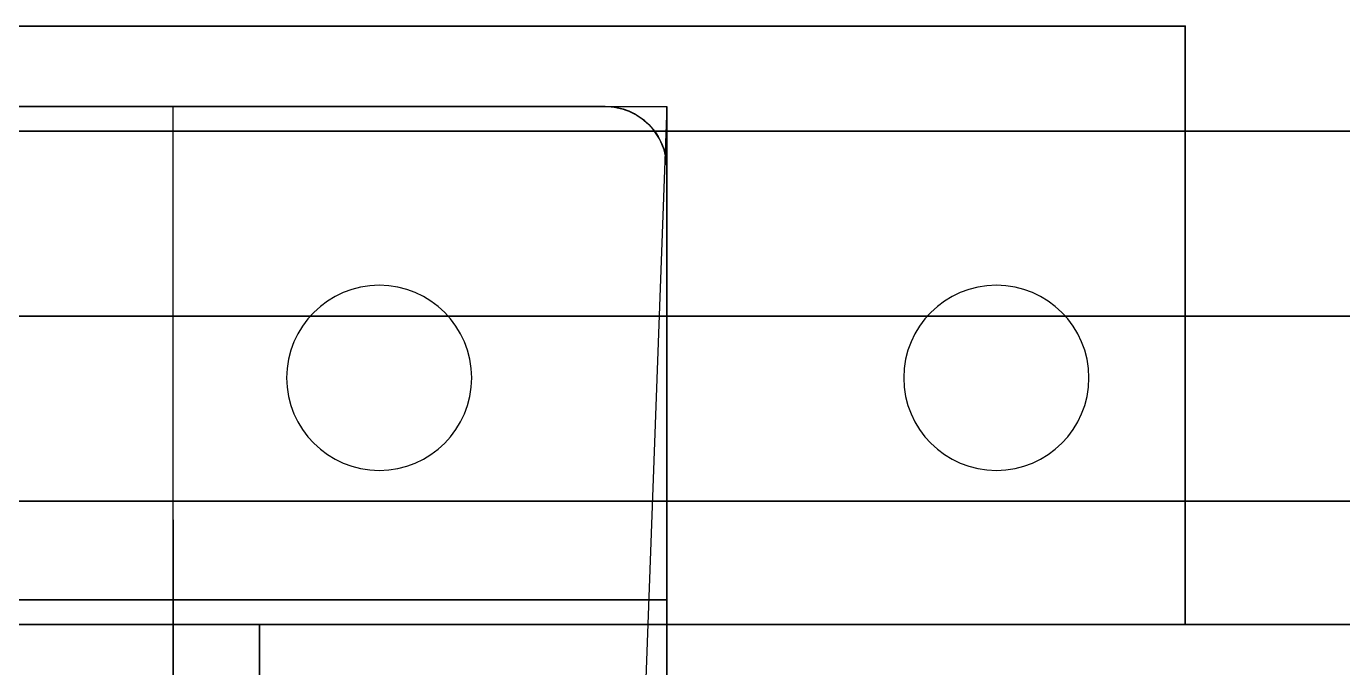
# Model space of a CAD drawing. Header units: centimetres. Extents: x -6.4 to 7.1, y 0 to 33.6.
# Drawn here: x 0.403 to 2.536, y 32.575 to 33.615 of the extents above; entities that cross this region are included whole.
import ezdxf

# ---------------------------------------------------------------- set-up
doc = ezdxf.new("R2010")
doc.units = ezdxf.units.CM
doc.header["$MEASUREMENT"] = 0
for name, color, linetype in [('1. Top rod v3_Sketch1', 7, 'Continuous'), ('1. Top rod v3_Sketch10', 7, 'Continuous'), ('1. Top rod v3_Sketch11', 7, 'Continuous'), ('1. Top rod v3_Sketch2', 7, 'Continuous'), ('1. Top rod v3_Sketch3', 7, 'Continuous'), ('1. Top rod v3_Sketch4', 7, 'Continuous'), ('1. Top rod v3_Sketch5', 7, 'Continuous'), ('1. Top rod v3_Sketch8', 7, 'Continuous'), ('1. Top rod v3_Sketch9', 7, 'Continuous'), ('4. Back Panel v6_Sketch1', 7, 'Continuous'), ('4. Back Panel v6_Sketch11', 7, 'Continuous'), ('4. Back Panel v6_Sketch12', 7, 'Continuous'), ('4. Back Panel v6_Sketch13', 7, 'Continuous'), ('4. Back Panel v6_Sketch14', 7, 'Continuous'), ('4. Back Panel v6_Sketch15', 7, 'Continuous'), ('4. Back Panel v6_Sketch17', 7, 'Continuous'), ('4. Back Panel v6_Sketch19', 7, 'Continuous'), ('4. Back Panel v6_Sketch2', 7, 'Continuous'), ('4. Back Panel v6_Sketch20', 7, 'Continuous'), ('4. Back Panel v6_Sketch21', 7, 'Continuous'), ('4. Back Panel v6_Sketch22', 7, 'Continuous'), ('4. Back Panel v6_Sketch23', 7, 'Continuous'), ('4. Back Panel v6_Sketch24', 7, 'Continuous'), ('4. Back Panel v6_Sketch25', 7, 'Continuous'), ('4. Back Panel v6_Sketch26', 7, 'Continuous'), ('4. Back Panel v6_Sketch29', 7, 'Continuous'), ('4. Back Panel v6_Sketch3', 7, 'Continuous'), ('4. Back Panel v6_Sketch30', 7, 'Continuous'), ('4. Back Panel v6_Sketch31', 7, 'Continuous'), ('4. Back Panel v6_Sketch32', 7, 'Continuous'), ('4. Back Panel v6_Sketch33', 7, 'Continuous'), ('4. Back Panel v6_Sketch34', 7, 'Continuous'), ('4. Back Panel v6_Sketch36', 7, 'Continuous'), ('4. Back Panel v6_Sketch37', 7, 'Continuous'), ('4. Back Panel v6_Sketch38', 7, 'Continuous'), ('4. Back Panel v6_Sketch39', 7, 'Continuous'), ('4. Back Panel v6_Sketch4', 7, 'Continuous'), ('4. Back Panel v6_Sketch5', 7, 'Continuous'), ('4. Back Panel v6_Sketch6', 7, 'Continuous'), ('4. Back Panel v6_Sketch7', 7, 'Continuous'), ('4. Back Panel v6_Sketch8', 7, 'Continuous'), ('4. Back Panel v6_Sketch9', 7, 'Continuous'), ('5. Motherboard Braket v3_Sketch1', 7, 'Continuous'), ('5. Motherboard Braket v3_Sketch10', 7, 'Continuous'), ('5. Motherboard Braket v3_Sketch11', 7, 'Continuous'), ('5. Motherboard Braket v3_Sketch12', 7, 'Continuous'), ('5. Motherboard Braket v3_Sketch13', 7, 'Continuous'), ('5. Motherboard Braket v3_Sketch14', 7, 'Continuous'), ('5. Motherboard Braket v3_Sketch15', 7, 'Continuous'), ('5. Motherboard Braket v3_Sketch16', 7, 'Continuous'), ('5. Motherboard Braket v3_Sketch2', 7, 'Continuous'), ('5. Motherboard Braket v3_Sketch5', 7, 'Continuous'), ('5. Motherboard Braket v3_Sketch6', 7, 'Continuous'), ('5. Motherboard Braket v3_Sketch9', 7, 'Continuous')]:
    doc.layers.add(name, color=color, linetype=linetype)

# ---------------------------------------------------------------- blocks, each defined once
blk = doc.blocks.new('1.Toprodv3')
at = {"layer": '1. Top rod v3_Sketch1'}
for p, q in [((-16.375, 0.6), (16.375, 0.6)), ((16.375, 0.6), (-16.2713, -0.5962)), ((15.575, 0.6), (13.7, 0.6)), ((16.275, 0.6), (15.575, 0.6)), ((15.575, 0.6), (15.575, -0.5)), ((15.575, -0.2), (15.575, 0.6)), ((16.375, -0.6), (16.375, 0.6)), ((16.375, 0.5), (16.375, -0.5)), ((13.7, -0.2), (15.575, -0.2))]:
    blk.add_line(p, q, dxfattribs=at)
blk.add_arc((16.275, 0.5), 0.1, 0, 90, dxfattribs=at)
at = {"layer": '1. Top rod v3_Sketch10'}
for p, q in [((13.7, -0.2), (15.575, -0.2)), ((15.575, -0.2, 1), (13.7, -0.2, 1)), ((15.575, -0.2), (15.575, -0.2, 0.65)), ((15.575, -0.2, 0.65), (15.575, -0.2, 1)), ((15.575, -0.2, 0.65), (15.575, -0.2, 0.52))]:
    blk.add_line(p, q, dxfattribs=at)
at = {"layer": '1. Top rod v3_Sketch10', "extrusion": (0, -1, 0)}
blk.add_circle((15.575, 0.52, 0.2), 0.13, dxfattribs=at)
at = {"layer": '1. Top rod v3_Sketch11'}
for p, q in [((13.7, -0.2), (15.575, -0.2)), ((15.575, -0.2, 1), (13.7, -0.2, 1)), ((15.575, -0.2), (14.745, -0.2)), ((14.845, -0.2, 0.65), (15.575, -0.2, 0.65)), ((15.575, -0.2, 0.65), (15.575, -0.2, 1)), ((15.575, -0.2), (15.575, -0.2, 0.3471)), ((15.575, -0.2, 0.65), (15.575, -0.2))]:
    blk.add_line(p, q, dxfattribs=at)
at = {"layer": '1. Top rod v3_Sketch11', "extrusion": (0, -1, 0)}
blk.add_arc((15.575, 0.52, 0.2), 0.13, 90, 253.8724, dxfattribs=at)
at = {"layer": '1. Top rod v3_Sketch11', "extrusion": (-5.92043e-33, -1, 4.20672e-46)}
blk.add_arc((15.525, 0.3471, 0.2), 0.05, 360, 73.8724, dxfattribs=at)
at = {"layer": '1. Top rod v3_Sketch2'}
for p, q in [((-1.75, 0.6), (16.275, 0.6)), ((16.375, 0.5), (16.375, -0.5)), ((15.575, -0.2), (13.7, -0.2)), ((15.575, -0.5), (15.575, -0.2))]:
    blk.add_line(p, q, dxfattribs=at)
at = {"layer": '1. Top rod v3_Sketch2', "extrusion": (0, 0, -1)}
blk.add_arc((-16.275, 0.5), 0.1, 90, 180, dxfattribs=at)
at = {"layer": '1. Top rod v3_Sketch3'}
for p, q in [((-1.75, 0.6), (16.275, 0.6)), ((16.375, 0.6), (15.575, 0.6)), ((15.575, 0.6), (15.575, -0.2)), ((16.375, -0.2), (16.375, 0.6)), ((16.375, 0.5), (16.375, -0.5)), ((15.575, -0.2), (13.7, -0.2)), ((15.575, -0.2), (16.375, -0.2)), ((15.575, -0.2), (16.375, -0.2)), ((15.575, -0.5), (15.575, -0.2)), ((15.575, -0.6), (15.575, -0.2)), ((16.375, -0.2), (16.375, -0.6))]:
    blk.add_line(p, q, dxfattribs=at)
at = {"layer": '1. Top rod v3_Sketch3', "extrusion": (0, 0, -1)}
blk.add_arc((-16.275, 0.5), 0.1, 90, 180, dxfattribs=at)
at = {"layer": '1. Top rod v3_Sketch4'}
for p, q in [((16.275, 0.6, 1), (-1.75, 0.6, 1)), ((16.375, -0.5, 1), (16.375, 0.5, 1)), ((13.7, -0.2, 1), (15.575, -0.2, 1)), ((15.575, -0.2, 1), (15.575, -0.5, 1))]:
    blk.add_line(p, q, dxfattribs=at)
blk.add_arc((16.275, 0.5, 1), 0.1, 360, 90, dxfattribs=at)
at = {"layer": '1. Top rod v3_Sketch5'}
for p, q in [((16.275, 0.6, 1), (-1.75, 0.6, 1)), ((16.375, -0.5, 1), (16.375, 0.5, 1)), ((13.7, -0.2, 1), (15.575, -0.2, 1)), ((15.575, -0.2, 1), (15.575, -0.5, 1))]:
    blk.add_line(p, q, dxfattribs=at)
blk.add_arc((16.275, 0.5, 1), 0.1, 360, 90, dxfattribs=at)
at = {"layer": '1. Top rod v3_Sketch8'}
for p, q in [((15.575, 0.6), (-1.75, 0.6)), ((-1.75, 0.6, 1), (16.275, 0.6, 1)), ((15.575, 0.6, 0.65), (15.575, 0.6)), ((16.275, 0.6, 0.65), (15.575, 0.6, 0.65)), ((16.275, 0.6, 1), (16.275, 0.6, 0.65))]:
    blk.add_line(p, q, dxfattribs=at)
at = {"layer": '1. Top rod v3_Sketch9'}
for p, q in [((15.575, 0.6), (-1.75, 0.6)), ((-1.75, 0.6, 1), (16.275, 0.6, 1)), ((15.11, 0.6, 0.35), (15.575, 0.6, 0.35)), ((15.575, 0.6), (15.11, 0.6)), ((15.575, 0.6, 0.35), (15.575, 0.6)), ((15.575, 0.6, 0.65), (15.575, 0.6)), ((16.275, 0.6, 0.65), (15.575, 0.6, 0.65)), ((16.275, 0.6, 1), (16.275, 0.6, 0.65))]:
    blk.add_line(p, q, dxfattribs=at)
blk = doc.blocks.new('4.BackPanelv6')
at = {"layer": '4. Back Panel v6_Sketch1'}
for p, q in [((6.55, 0, -10.8), (-6.55, 0, 10.8)), ((-6.55, 0, -10.8), (6.55, 0, 10.8)), ((6.55, 0, 10.8), (-6.55, 0, 10.8)), ((-6.55, 0, -10.8), (6.55, 0, -10.8))]:
    blk.add_line(p, q, dxfattribs=at)
at = {"layer": '4. Back Panel v6_Sketch11'}
for p, q in [((5.375, 0.2, 7.345), (-5.375, 0.2, 7.345)), ((-5.0689, 0.2, -10.225), (5.0692, 0.2, -10.225)), ((4.26, 0.2, -9.36), (-4.98, 0.2, -9.36)), ((-4.98, 0.2, 6.52), (4.26, 0.2, 6.52))]:
    blk.add_line(p, q, dxfattribs=at)
at = {"layer": '4. Back Panel v6_Sketch12'}
for p, q in [((-6.55, 0, -10.8), (6.55, 0, -10.8)), ((6.55, 0, 10.8), (-6.55, 0, 10.8)), ((-5.375, 0, 7.345), (5.375, 0, 7.345)), ((5.0692, 0, -10.225), (-5.0689, 0, -10.225)), ((-2.6, 0, 10.35), (2.6, 0, 10.35)), ((2.6, 0, 7.7), (-2.6, 0, 7.7))]:
    blk.add_line(p, q, dxfattribs=at)
at = {"layer": '4. Back Panel v6_Sketch13'}
for p, q in [((5.375, 0.2, 7.345), (-5.375, 0.2, 7.345)), ((-5.0689, 0.2, -10.225), (5.0692, 0.2, -10.225)), ((4.26, 0.2, -9.36), (-4.98, 0.2, -9.36)), ((-4.98, 0.2, 6.52), (4.26, 0.2, 6.52))]:
    blk.add_line(p, q, dxfattribs=at)
at = {"layer": '4. Back Panel v6_Sketch14'}
for p, q in [((6.55, 0, 10.8), (-6.55, 0, 10.8)), ((-6.55, 0, -10.8), (6.55, 0, -10.8)), ((-5.375, 0, 7.345), (5.375, 0, 7.345)), ((5.0692, 0, -10.225), (-5.0689, 0, -10.225)), ((-2.6, 0, 10.35), (2.6, 0, 10.35)), ((2.6, 0, 7.7), (-2.6, 0, 7.7))]:
    blk.add_line(p, q, dxfattribs=at)
at = {"layer": '4. Back Panel v6_Sketch15'}
for p, q in [((5.375, 0.2, 7.345), (-5.375, 0.2, 7.345)), ((-5.0689, 0.2, -10.225), (5.0692, 0.2, -10.225)), ((4.26, 0.2, -9.36), (-4.98, 0.2, -9.36)), ((-4.98, 0.2, 6.52), (4.26, 0.2, 6.52))]:
    blk.add_line(p, q, dxfattribs=at)
at = {"layer": '4. Back Panel v6_Sketch17'}
for p, q in [((5.375, 0.2, 7.345), (-5.375, 0.2, 7.345)), ((-5.0689, 0.2, -10.225), (5.0692, 0.2, -10.225)), ((-4.98, 0.2, 6.52), (4.26, 0.2, 6.52)), ((4.26, 0.2, -9.36), (-4.98, 0.2, -9.36))]:
    blk.add_line(p, q, dxfattribs=at)
at = {"layer": '4. Back Panel v6_Sketch19'}
for p, q in [((5.375, 0.2, 7.345), (-5.375, 0.2, 7.345)), ((-5.0689, 0.2, -10.225), (5.0692, 0.2, -10.225)), ((4.26, 0.2, -9.36), (-4.98, 0.2, -9.36)), ((-4.98, 0.2, 6.52), (4.26, 0.2, 6.52)), ((4.896, 0.2, -9.814), (-0.434, 0.2, -9.814)), ((4.896, 0.2, -9.664), (-0.434, 0.2, -9.664)), ((-0.434, 0.2, -9.964), (4.896, 0.2, -9.964)), ((1.9286, 0.2, -9.36), (1.9286, 0.2, -9.66))]:
    blk.add_line(p, q, dxfattribs=at)
at = {"layer": '4. Back Panel v6_Sketch2'}
for p, q in [((-6.55, 0, -10.8), (6.55, 0, -10.8)), ((-6.55, 0, 10.8), (6.55, 0, 10.8)), ((6.55, 0, 10.8), (-6.55, 0, 10.8)), ((-6.55, 0, -10.8), (6.55, 0, -10.8)), ((6.55, 0, 6.52), (-4.98, 0, 6.52)), ((6.55, 0, -9.36), (-4.98, 0, -9.36))]:
    blk.add_line(p, q, dxfattribs=at)
at = {"layer": '4. Back Panel v6_Sketch20'}
for p, q in [((5.375, 0.2, 7.345), (-5.375, 0.2, 7.345)), ((-5.0689, 0.2, -10.225), (5.0692, 0.2, -10.225)), ((-4.98, 0.2, 6.52), (4.26, 0.2, 6.52)), ((4.26, 0.2, -9.36), (-4.98, 0.2, -9.36)), ((4.896, 0.2, -9.964), (-0.434, 0.2, -9.964)), ((-0.434, 0.2, -9.664), (4.896, 0.2, -9.664)), ((0.5148, 0.2, 6.52), (0.5148, 0.2, 6.867)), ((0.5148, 0.2, 6.867), (6.15, 0.2, 6.867))]:
    blk.add_line(p, q, dxfattribs=at)
at = {"layer": '4. Back Panel v6_Sketch20', "extrusion": (0, -1, 0)}
for centre in [(0.179, 7.017, -0.2), (1.076, 7.017, -0.2), (1.973, 7.017, -0.2)]:
    blk.add_circle(centre, 0.15, dxfattribs=at)
at = {"layer": '4. Back Panel v6_Sketch21'}
for p, q in [((6.55, 0.8, -10.8), (-6.55, 0.8, -10.8)), ((-6.55, 0.8, 10.8), (6.55, 0.8, 10.8)), ((-4.98, 0.8, -9.36), (4.26, 0.8, -9.36)), ((4.26, 0.8, 6.52), (-4.98, 0.8, 6.52)), ((-1.2475, 0.8, 7.786), (1.2475, 0.8, 7.786)), ((1.2475, 0.8, 10.076), (-1.2475, 0.8, 10.076)), ((4.664, 0.8, 7.017), (0.179, 0.8, 7.017)), ((4.664, 0.8, 6.712), (0.179, 0.8, 6.712)), ((0.179, 0.8, 7.322), (4.664, 0.8, 7.322)), ((0.179, 0.8, 6.712), (0.179, 0.8, 7.322)), ((1.5475, 0.8, 8.086), (1.5475, 0.8, 9.776))]:
    blk.add_line(p, q, dxfattribs=at)
at = {"layer": '4. Back Panel v6_Sketch21', "extrusion": (0, 1, 0)}
for centre, radius in [((-0.179, 7.017, 0.8), 0.305), ((-0.179, 7.017, 0.8), 0.15), ((-1.076, 7.017, 0.8), 0.15), ((-1.973, 7.017, 0.8), 0.15), ((-2.0025, 8.931, 0.8), 0.125)]:
    blk.add_circle(centre, radius, dxfattribs=at)
for centre, start, end in [((-1.2475, 8.086, 0.8), 180, 270), ((-1.2475, 9.776, 0.8), 90, 180)]:
    blk.add_arc(centre, 0.3, start, end, dxfattribs=at)
at = {"layer": '4. Back Panel v6_Sketch22'}
for p, q in [((-6.55, 0.8, 10.8), (6.55, 0.8, 10.8)), ((6.55, 0.8, -10.8), (-6.55, 0.8, -10.8)), ((-4.98, 0.8, -9.36), (4.26, 0.8, -9.36)), ((4.26, 0.8, 6.52), (-4.98, 0.8, 6.52)), ((1.2475, 0.8, 10.076), (-1.2475, 0.8, 10.076)), ((-1.2475, 0.8, 7.786), (1.2475, 0.8, 7.786)), ((0.179, 0.8, 6.662), (4.664, 0.8, 6.662)), ((4.664, 0.8, 7.372), (0.179, 0.8, 7.372)), ((1.5475, 0.8, 8.086), (1.5475, 0.8, 9.776))]:
    blk.add_line(p, q, dxfattribs=at)
at = {"layer": '4. Back Panel v6_Sketch22', "extrusion": (0, 1, 0)}
blk.add_circle((-2.0025, 8.931, 0.8), 0.125, dxfattribs=at)
for centre, radius, start, end in [((-0.179, 7.017, 0.8), 0.355, 270, 90), ((-1.2475, 9.776, 0.8), 0.3, 90, 180), ((-1.2475, 8.086, 0.8), 0.3, 180, 270)]:
    blk.add_arc(centre, radius, start, end, dxfattribs=at)
at = {"layer": '4. Back Panel v6_Sketch23'}
for p, q in [((5.375, 0.2, 7.345), (-5.375, 0.2, 7.345)), ((-5.0689, 0.2, -10.225), (5.0692, 0.2, -10.225)), ((-4.98, 0.2, 6.52), (4.26, 0.2, 6.52)), ((4.26, 0.2, -9.36), (-4.98, 0.2, -9.36)), ((-0.434, 0.2, -9.664), (4.896, 0.2, -9.664)), ((4.896, 0.2, -9.964), (-0.434, 0.2, -9.964))]:
    blk.add_line(p, q, dxfattribs=at)
at = {"layer": '4. Back Panel v6_Sketch23', "extrusion": (0, -1, 0)}
for centre in [(0.179, 7.017, -0.2), (1.076, 7.017, -0.2), (1.973, 7.017, -0.2)]:
    blk.add_circle(centre, 0.15, dxfattribs=at)
at = {"layer": '4. Back Panel v6_Sketch24'}
for p, q in [((5.375, 0.2, 7.345), (-5.375, 0.2, 7.345)), ((-5.0689, 0.2, -10.225), (5.0692, 0.2, -10.225)), ((4.26, 0.2, -9.36), (-4.98, 0.2, -9.36)), ((-4.98, 0.2, 6.52), (4.26, 0.2, 6.52)), ((-0.434, 0.2, -9.664), (4.896, 0.2, -9.664)), ((4.896, 0.2, -9.964), (-0.434, 0.2, -9.964))]:
    blk.add_line(p, q, dxfattribs=at)
at = {"layer": '4. Back Panel v6_Sketch24', "extrusion": (0, -1, 0)}
for centre in [(0.179, 7.017, -0.2), (1.076, 7.017, -0.2), (1.973, 7.017, -0.2)]:
    blk.add_circle(centre, 0.15, dxfattribs=at)
at = {"layer": '4. Back Panel v6_Sketch25'}
for p, q in [((5.375, 0.2, 7.345), (-5.375, 0.2, 7.345)), ((-5.0689, 0.2, -10.225), (5.0692, 0.2, -10.225)), ((4.26, 0.2, -9.36), (-4.98, 0.2, -9.36)), ((-4.98, 0.2, 6.52), (4.26, 0.2, 6.52)), ((-0.434, 0.2, -9.664), (4.896, 0.2, -9.664)), ((4.896, 0.2, -9.964), (-0.434, 0.2, -9.964))]:
    blk.add_line(p, q, dxfattribs=at)
at = {"layer": '4. Back Panel v6_Sketch25', "extrusion": (0, -1, 0)}
for centre in [(0.179, 7.017, -0.2), (1.076, 7.017, -0.2), (1.973, 7.017, -0.2)]:
    blk.add_circle(centre, 0.15, dxfattribs=at)
at = {"layer": '4. Back Panel v6_Sketch26'}
for p, q in [((5.375, 0.2, 7.345), (-5.375, 0.2, 7.345)), ((-5.0689, 0.2, -10.225), (5.0692, 0.2, -10.225)), ((4.26, 0.2, -9.36), (-4.98, 0.2, -9.36)), ((-4.98, 0.2, 6.52), (4.26, 0.2, 6.52)), ((-0.434, 0.2, -9.664), (4.896, 0.2, -9.664)), ((4.896, 0.2, -9.964), (-0.434, 0.2, -9.964))]:
    blk.add_line(p, q, dxfattribs=at)
at = {"layer": '4. Back Panel v6_Sketch26', "extrusion": (0, -1, 0)}
for centre in [(0.179, 7.017, -0.2), (1.076, 7.017, -0.2), (1.973, 7.017, -0.2)]:
    blk.add_circle(centre, 0.15, dxfattribs=at)
at = {"layer": '4. Back Panel v6_Sketch29'}
for p, q in [((-6.55, 0.8, -10.8), (6.55, 0.8, -10.8)), ((-0.55, 0.8, -10.8), (5.05, 0.8, -10.8)), ((6.55, 0, -10.8), (-6.55, 0, -10.8)), ((5.05, 0, -10.8), (-0.55, 0, -10.8))]:
    blk.add_line(p, q, dxfattribs=at)
at = {"layer": '4. Back Panel v6_Sketch3'}
for p, q in [((6.55, 0, 10.8), (-6.55, 0, 10.8)), ((-6.55, 0, 6.52), (6.55, 0, 6.52)), ((-6.55, 0, 10.8), (6.55, 0, 10.8)), ((-6.55, 0, -10.8), (6.55, 0, -10.8)), ((4.26, 0, -9.36), (-4.98, 0, -9.36)), ((-4.98, 0, 6.52), (4.26, 0, 6.52)), ((2.6, 0, 7.7), (-2.6, 0, 7.7)), ((2.6, 0, 10.35), (-2.6, 0, 10.35))]:
    blk.add_line(p, q, dxfattribs=at)
at = {"layer": '4. Back Panel v6_Sketch30'}
for p, q in [((-0.55, 0.8, -10.45), (5.05, 0.8, -10.45)), ((5.05, 0, -10.45), (-0.55, 0, -10.45))]:
    blk.add_line(p, q, dxfattribs=at)
at = {"layer": '4. Back Panel v6_Sketch30', "extrusion": (0, 0, -1)}
for centre in [(-0.59, 0.4, 10.45), (-1.59, 0.4, 10.45)]:
    blk.add_circle(centre, 0.15, dxfattribs=at)
at = {"layer": '4. Back Panel v6_Sketch31'}
for p, q in [((-6.55, 0.8, 10.8), (6.55, 0.8, 10.8)), ((-4.98, 0.8, -9.36), (4.26, 0.8, -9.36)), ((4.26, 0.8, 6.52), (-4.98, 0.8, 6.52)), ((1.2475, 0.8, 10.076), (-1.2475, 0.8, 10.076)), ((-1.2475, 0.8, 7.786), (1.2475, 0.8, 7.786)), ((5.05, 0.8, -10.45), (-0.55, 0.8, -10.45)), ((4.664, 0.8, 7.372), (0.179, 0.8, 7.372)), ((0.179, 0.8, 6.662), (4.664, 0.8, 6.662)), ((1.5475, 0.8, 8.086), (1.5475, 0.8, 9.776))]:
    blk.add_line(p, q, dxfattribs=at)
at = {"layer": '4. Back Panel v6_Sketch31', "extrusion": (0, 1, 0)}
blk.add_circle((-2.0025, 8.931, 0.8), 0.125, dxfattribs=at)
for centre, radius, start, end in [((-0.179, 7.017, 0.8), 0.355, 270, 90), ((-1.2475, 8.086, 0.8), 0.3, 180, 270), ((-1.2475, 9.776, 0.8), 0.3, 90, 180)]:
    blk.add_arc(centre, radius, start, end, dxfattribs=at)
at = {"layer": '4. Back Panel v6_Sketch32'}
for p, q in [((-6.55, 0.8, 10.8), (6.55, 0.8, 10.8)), ((4.26, 0.8, 6.52), (-4.98, 0.8, 6.52)), ((-4.98, 0.8, -9.36), (4.26, 0.8, -9.36)), ((1.2475, 0.8, 10.076), (-1.2475, 0.8, 10.076)), ((-1.2475, 0.8, 7.786), (1.2475, 0.8, 7.786)), ((5.05, 0.8, -10.45), (-0.55, 0.8, -10.45)), ((4.664, 0.8, 7.372), (0.179, 0.8, 7.372)), ((0.179, 0.8, 6.662), (4.664, 0.8, 6.662)), ((1.5475, 0.8, 8.086), (1.5475, 0.8, 9.776))]:
    blk.add_line(p, q, dxfattribs=at)
at = {"layer": '4. Back Panel v6_Sketch32', "extrusion": (0, 1, 0)}
blk.add_circle((-2.0025, 8.931, 0.8), 0.125, dxfattribs=at)
for centre, radius, start, end in [((-0.179, 7.017, 0.8), 0.355, 270, 90), ((-1.2475, 9.776, 0.8), 0.3, 90, 180), ((-1.2475, 8.086, 0.8), 0.3, 180, 270)]:
    blk.add_arc(centre, radius, start, end, dxfattribs=at)
at = {"layer": '4. Back Panel v6_Sketch33'}
for p, q in [((-6.55, 0.8, -10.8), (6.55, 0.8, -10.8)), ((6.55, 0.8, -9.87), (-6.55, 0.8, -9.87)), ((-6.55, 0.8, 10.8), (6.55, 0.8, 10.8)), ((-4.98, 0.8, -9.36), (4.26, 0.8, -9.36)), ((4.26, 0.8, 6.52), (-4.98, 0.8, 6.52)), ((1.2475, 0.8, 10.076), (-1.2475, 0.8, 10.076)), ((-1.2475, 0.8, 7.786), (1.2475, 0.8, 7.786)), ((5.05, 0.8, -10.45), (-0.55, 0.8, -10.45)), ((4.664, 0.8, 7.372), (0.179, 0.8, 7.372)), ((0.179, 0.8, 6.662), (4.664, 0.8, 6.662)), ((1.5475, 0.8, 8.086), (1.5475, 0.8, 9.776))]:
    blk.add_line(p, q, dxfattribs=at)
at = {"layer": '4. Back Panel v6_Sketch33', "extrusion": (0, 1, 0)}
blk.add_circle((-2.0025, 8.931, 0.8), 0.125, dxfattribs=at)
for centre, radius, start, end in [((-0.179, 7.017, 0.8), 0.355, 270, 90), ((-1.2475, 8.086, 0.8), 0.3, 180, 270), ((-1.2475, 9.776, 0.8), 0.3, 90, 180)]:
    blk.add_arc(centre, radius, start, end, dxfattribs=at)
at = {"layer": '4. Back Panel v6_Sketch34'}
for p, q in [((-6.55, 0.8, 10.8), (6.55, 0.8, 10.8)), ((4.26, 0.8, 6.52), (-4.98, 0.8, 6.52)), ((1.2475, 0.8, 10.076), (-1.2475, 0.8, 10.076)), ((-1.2475, 0.8, 7.786), (1.2475, 0.8, 7.786)), ((5.05, 0.8, -10.45), (-0.55, 0.8, -10.45)), ((-0.3429, 0.8, -9.36), (4.26, 0.8, -9.36)), ((4.664, 0.8, 7.372), (0.179, 0.8, 7.372)), ((0.179, 0.8, 6.662), (4.664, 0.8, 6.662)), ((1.5475, 0.8, 8.086), (1.5475, 0.8, 9.776))]:
    blk.add_line(p, q, dxfattribs=at)
at = {"layer": '4. Back Panel v6_Sketch34', "extrusion": (0, 1, 0)}
blk.add_circle((-2.0025, 8.931, 0.8), 0.125, dxfattribs=at)
for centre, radius, start, end in [((-0.179, 7.017, 0.8), 0.355, 270, 90), ((-1.2475, 8.086, 0.8), 0.3, 180, 270), ((-1.2475, 9.776, 0.8), 0.3, 90, 180)]:
    blk.add_arc(centre, radius, start, end, dxfattribs=at)
at = {"layer": '4. Back Panel v6_Sketch36'}
for p, q in [((-6.55, 0.8, 10.8), (5.78, 0.8, 10.8)), ((4.26, 0.8, 6.52), (-4.98, 0.8, 6.52)), ((-1.2475, 0.8, 7.786), (1.2475, 0.8, 7.786)), ((1.2475, 0.8, 10.076), (-1.2475, 0.8, 10.076)), ((5.05, 0.8, -10.45), (-0.55, 0.8, -10.45)), ((-0.3429, 0.8, -9.36), (4.26, 0.8, -9.36)), ((4.664, 0.8, 7.372), (0.179, 0.8, 7.372)), ((0.179, 0.8, 6.662), (4.664, 0.8, 6.662)), ((1.5475, 0.8, 8.086), (1.5475, 0.8, 9.776))]:
    blk.add_line(p, q, dxfattribs=at)
at = {"layer": '4. Back Panel v6_Sketch36', "extrusion": (0, 1, 0)}
blk.add_circle((-2.0025, 8.931, 0.8), 0.125, dxfattribs=at)
for centre, radius, start, end in [((-0.179, 7.017, 0.8), 0.355, 270, 90), ((-1.2475, 9.776, 0.8), 0.3, 90, 180), ((-1.2475, 8.086, 0.8), 0.3, 180, 270)]:
    blk.add_arc(centre, radius, start, end, dxfattribs=at)
at = {"layer": '4. Back Panel v6_Sketch37'}
for p, q in [((-6.55, 0.8, 10.8), (5.78, 0.8, 10.8)), ((4.26, 0.8, 6.52), (-4.98, 0.8, 6.52)), ((-1.2475, 0.8, 7.786), (1.2475, 0.8, 7.786)), ((1.2475, 0.8, 10.076), (-1.2475, 0.8, 10.076)), ((5.05, 0.8, -10.45), (-0.55, 0.8, -10.45)), ((-0.3429, 0.8, -9.36), (4.26, 0.8, -9.36)), ((4.664, 0.8, 7.372), (0.179, 0.8, 7.372)), ((0.179, 0.8, 6.662), (4.664, 0.8, 6.662)), ((1.5475, 0.8, 8.086), (1.5475, 0.8, 9.776))]:
    blk.add_line(p, q, dxfattribs=at)
at = {"layer": '4. Back Panel v6_Sketch37', "extrusion": (0, 1, 0)}
blk.add_circle((-2.0025, 8.931, 0.8), 0.125, dxfattribs=at)
for centre, radius, start, end in [((-0.179, 7.017, 0.8), 0.355, 270, 90), ((-1.2475, 8.086, 0.8), 0.3, 180, 270), ((-1.2475, 9.776, 0.8), 0.3, 90, 180)]:
    blk.add_arc(centre, radius, start, end, dxfattribs=at)
at = {"layer": '4. Back Panel v6_Sketch38'}
for p, q in [((-6.55, 0.8, 10.8), (5.78, 0.8, 10.8)), ((4.26, 0.8, 6.52), (-4.98, 0.8, 6.52)), ((1.2475, 0.8, 10.076), (-1.2475, 0.8, 10.076)), ((-1.2475, 0.8, 7.786), (1.2475, 0.8, 7.786)), ((5.05, 0.8, -10.45), (-0.55, 0.8, -10.45)), ((-0.3429, 0.8, -9.36), (4.26, 0.8, -9.36)), ((4.664, 0.8, 7.372), (0.179, 0.8, 7.372)), ((0.179, 0.8, 6.662), (4.664, 0.8, 6.662)), ((1.5475, 0.8, 8.086), (1.5475, 0.8, 9.776))]:
    blk.add_line(p, q, dxfattribs=at)
at = {"layer": '4. Back Panel v6_Sketch38', "extrusion": (0, 1, 0)}
blk.add_circle((-2.0025, 8.931, 0.8), 0.125, dxfattribs=at)
for centre, radius, start, end in [((-0.179, 7.017, 0.8), 0.355, 270, 90), ((-1.2475, 9.776, 0.8), 0.3, 90, 180), ((-1.2475, 8.086, 0.8), 0.3, 180, 270)]:
    blk.add_arc(centre, radius, start, end, dxfattribs=at)
at = {"layer": '4. Back Panel v6_Sketch39'}
for p, q in [((-6.55, 0.8, 10.8), (5.78, 0.8, 10.8)), ((4.26, 0.8, 6.52), (-4.98, 0.8, 6.52)), ((-1.2475, 0.8, 7.786), (1.2475, 0.8, 7.786)), ((1.2475, 0.8, 10.076), (-1.2475, 0.8, 10.076)), ((5.05, 0.8, -10.45), (-0.55, 0.8, -10.45)), ((-0.3429, 0.8, -9.36), (4.26, 0.8, -9.36)), ((0.179, 0.8, 6.662), (4.664, 0.8, 6.662)), ((4.664, 0.8, 7.372), (0.179, 0.8, 7.372)), ((1.5475, 0.8, 8.086), (1.5475, 0.8, 9.776))]:
    blk.add_line(p, q, dxfattribs=at)
at = {"layer": '4. Back Panel v6_Sketch39', "extrusion": (0, 1, 0)}
blk.add_circle((-2.0025, 8.931, 0.8), 0.125, dxfattribs=at)
for centre, radius, start, end in [((-0.179, 7.017, 0.8), 0.355, 270, 90), ((-1.2475, 9.776, 0.8), 0.3, 90, 180), ((-1.2475, 8.086, 0.8), 0.3, 180, 270)]:
    blk.add_arc(centre, radius, start, end, dxfattribs=at)
at = {"layer": '4. Back Panel v6_Sketch4'}
for p, q in [((-2.6, 0.5, 7.7), (2.6, 0.5, 7.7)), ((2.6, 0.5, 10.35), (-2.6, 0.5, 10.35)), ((1.5475, 0.5, 10.076), (-1.5475, 0.5, 7.786)), ((-1.5475, 0.5, 10.076), (1.5475, 0.5, 7.786)), ((-1.2475, 0.5, 7.786), (1.2475, 0.5, 7.786)), ((1.2475, 0.5, 10.076), (-1.2475, 0.5, 10.076)), ((1.5475, 0.5, 8.086), (1.5475, 0.5, 9.776))]:
    blk.add_line(p, q, dxfattribs=at)
at = {"layer": '4. Back Panel v6_Sketch4', "extrusion": (0, -1, 0)}
for centre, start, end in [((1.2475, 9.776, -0.5), 0, 90), ((1.2475, 8.086, -0.5), 270, 0)]:
    blk.add_arc(centre, 0.3, start, end, dxfattribs=at)
at = {"layer": '4. Back Panel v6_Sketch5'}
for p, q in [((-2.6, 0.5, 7.7), (2.6, 0.5, 7.7)), ((2.6, 0.5, 10.35), (-2.6, 0.5, 10.35)), ((1.2475, 0.5, 7.786), (-1.2475, 0.5, 7.786)), ((-1.2475, 0.5, 10.076), (1.2475, 0.5, 10.076)), ((1.5475, 0.5, 8.931), (2.0025, 0.5, 8.931)), ((1.5475, 0.5, 9.776), (1.5475, 0.5, 8.086))]:
    blk.add_line(p, q, dxfattribs=at)
at = {"layer": '4. Back Panel v6_Sketch5', "extrusion": (0, -1, 0)}
blk.add_circle((2.0025, 8.931, -0.5), 0.125, dxfattribs=at)
for centre, start, end in [((1.2475, 8.086, -0.5), 270, 0), ((1.2475, 9.776, -0.5), 0, 90)]:
    blk.add_arc(centre, 0.3, start, end, dxfattribs=at)
at = {"layer": '4. Back Panel v6_Sketch6'}
for p, q in [((6.55, 0, 10.8), (-6.55, 0, 10.8)), ((-6.55, 0, -10.8), (6.55, 0, -10.8)), ((-4.98, 0, 6.52), (4.26, 0, 6.52)), ((4.26, 0, -9.36), (-4.98, 0, -9.36)), ((-2.6, 0, 10.35), (2.6, 0, 10.35)), ((2.6, 0, 7.7), (-2.6, 0, 7.7))]:
    blk.add_line(p, q, dxfattribs=at)
at = {"layer": '4. Back Panel v6_Sketch7'}
for p, q in [((6.55, 0, 10.8), (-6.55, 0, 10.8)), ((-6.55, 0, -10.8), (6.55, 0, -10.8)), ((4.26, 0, -9.36), (-4.98, 0, -9.36)), ((-4.98, 0, 6.52), (4.26, 0, 6.52)), ((-2.6, 0, 10.35), (2.6, 0, 10.35)), ((2.6, 0, 7.7), (-2.6, 0, 7.7))]:
    blk.add_line(p, q, dxfattribs=at)
at = {"layer": '4. Back Panel v6_Sketch8'}
for p, q in [((6.55, 0, 10.8), (-6.55, 0, 10.8)), ((-6.55, 0, -10.8), (6.55, 0, -10.8)), ((-6.55, 0, 10.8), (6.55, 0, 10.8)), ((6.55, 0, 8), (-6.55, 0, 8)), ((-6.55, 0, -10.8), (6.55, 0, -10.8)), ((-5.8125, 0, 7.345), (5.475, 0, 7.345)), ((5.0692, 0, -10.225), (-5.0689, 0, -10.225)), ((-4.98, 0, 6.52), (4.26, 0, 6.52)), ((4.26, 0, -9.36), (-4.98, 0, -9.36)), ((-2.6, 0, 10.35), (2.6, 0, 10.35)), ((2.6, 0, 7.7), (-2.6, 0, 7.7))]:
    blk.add_line(p, q, dxfattribs=at)
at = {"layer": '4. Back Panel v6_Sketch9'}
for p, q in [((5.475, 0.2, 7.345), (-5.475, 0.2, 7.345)), ((-5.0689, 0.2, -10.225), (5.0692, 0.2, -10.225)), ((-4.98, 0.2, 6.52), (4.26, 0.2, 6.52)), ((4.26, 0.2, -9.36), (-4.98, 0.2, -9.36))]:
    blk.add_line(p, q, dxfattribs=at)
blk = doc.blocks.new('5.MotherboardBraketv3')
at = {"layer": '5. Motherboard Braket v3_Sketch1'}
for p, q in [((-3.725, 0, -8.75), (3.725, 0, 8.75)), ((3.725, 0, 8.75), (-3.725, 0, 8.75)), ((-3.725, 0, -8.75), (3.725, 0, -8.75)), ((3.725, 0, -8.75), (-3.725, 0, 8.75)), ((3.725, 0, -8.75), (3.725, 0, 8.75))]:
    blk.add_line(p, q, dxfattribs=at)
at = {"layer": '5. Motherboard Braket v3_Sketch10'}
for p, q in [((2.875, 0.77, 8.75), (-2.875, 0.77, 8.75)), ((-2.875, 0.77, -8.75), (2.875, 0.77, -8.75)), ((1.755, 0.77, 3.4714), (3.725, 0.77, 3.4714)), ((1.97, 0.77, -7.93), (1.825, 0.77, -7.93)), ((1.825, 0.77, 7.89), (1.97, 0.77, 7.89)), ((1.97, 0.77, -8.75), (3.725, 0.77, -8.75)), ((1.97, 0.77, 6.09), (1.97, 0.77, 8.75)), ((1.97, 0.77, 8.75), (3.725, 0.77, 8.75)), ((1.97, 0.77, -6.15), (1.97, 0.77, -8.75)), ((1.97, 0.77, 7.89), (1.97, 0.77, -7.93)), ((1.97, 0.77, 3.4714), (2.47, 0.77, 3.4714)), ((1.97, 0.77, 5.79), (1.97, 0.77, 3.5957)), ((2.0579, 0.77, 3.3836), (2.3821, 0.77, 3.0593)), ((3.525, 0.77, 6.09), (2.27, 0.77, 6.09)), ((2.47, 0.77, 2.8472), (2.47, 0.77, -5.85)), ((2.47, 0.77, 3.4714), (2.47, 0.77, 2.9714)), ((3.525, 0.77, -6.15), (2.77, 0.77, -6.15)), ((3.725, 0.77, 7.9), (2.875, 0.77, 8.75)), ((2.875, 0.77, -8.75), (3.725, 0.77, -7.9)), ((3.725, 0.77, -8.75), (3.725, 0.77, -6.15)), ((3.725, 0.77, 8.75), (3.725, 0.77, 6.29)), ((3.725, 0.77, -7.9), (3.725, 0.77, 7.9)), ((3.725, 0.77, 3.4714), (3.725, 0.77, -6.15)), ((3.725, 0.77, -6.35), (3.725, 0.77, -6.8))]:
    blk.add_line(p, q, dxfattribs=at)
at = {"layer": '5. Motherboard Braket v3_Sketch10', "extrusion": (0, -1, 0)}
for centre, radius, start, end in [((2.27, 5.79, -0.77), 0.3, 90, 180), ((2.27, 3.5957, -0.77), 0.3, 180, 225), ((2.17, 2.8472, -0.77), 0.3, 360, 45), ((2.77, -5.85, -0.77), 0.3, 180, 270), ((3.525, 6.29, -0.77), 0.2, 270, 360), ((3.525, -6.35, -0.77), 0.2, 0, 90)]:
    blk.add_arc(centre, radius, start, end, dxfattribs=at)
at = {"layer": '5. Motherboard Braket v3_Sketch11'}
for p, q in [((-2.875, 0.77, -8.75), (2.875, 0.77, -8.75)), ((2.875, 0.77, 8.75), (-2.875, 0.77, 8.75)), ((1.97, 0.77, -7.93), (1.825, 0.77, -7.93)), ((1.825, 0.77, 7.89), (1.97, 0.77, 7.89)), ((1.97, 0.77, 7.89), (1.97, 0.77, 5.79)), ((1.97, 0.77, 3.5957), (1.97, 0.77, -7.93)), ((2.3821, 0.77, 3.0593), (2.0579, 0.77, 3.3836)), ((2.27, 0.77, 6.09), (3.525, 0.77, 6.09)), ((2.47, 0.77, -5.85), (2.47, 0.77, 2.8472)), ((3.525, 0.77, -6.15), (2.77, 0.77, -6.15)), ((3.367, 0.77, 6.98), (2.857, 0.77, 6.98)), ((2.875, 0.77, -8.75), (3.725, 0.77, -7.9)), ((3.725, 0.77, 7.9), (2.875, 0.77, 8.75)), ((2.8975, 0.77, 6.09), (4.7477, 0.77, 6.09)), ((3.492, 0.77, 6.855), (3.367, 0.77, 6.855)), ((3.367, 0.77, 6.98), (3.492, 0.77, 6.98)), ((3.367, 0.77, 6.855), (3.367, 0.77, 6.98)), ((3.492, 0.77, 6.98), (3.492, 0.77, 6.855)), ((3.492, 0.77, 6.09), (3.492, 0.77, 6.855)), ((3.725, 0.77, 6.09), (3.492, 0.77, 6.09)), ((3.492, 0.77, 6.855), (3.725, 0.77, 6.855)), ((3.725, 0.77, -7.9), (3.725, 0.77, -6.35)), ((3.725, 0.77, 6.29), (3.725, 0.77, 7.9)), ((3.725, 0.77, 7.095), (3.725, 0.77, 5)), ((3.725, 0.77, 6.855), (3.725, 0.77, 6.09))]:
    blk.add_line(p, q, dxfattribs=at)
at = {"layer": '5. Motherboard Braket v3_Sketch11', "extrusion": (0, -1, 0)}
for centre in [(2.857, 6.98, -0.77), (3.367, 6.98, -0.77)]:
    blk.add_circle(centre, 0.125, dxfattribs=at)
for centre, radius, start, end in [((2.27, 3.5957, -0.77), 0.3, 180, 225), ((2.27, 5.79, -0.77), 0.3, 90, 180), ((2.17, 2.8472, -0.77), 0.3, 360, 45), ((2.77, -5.85, -0.77), 0.3, 180, 270), ((3.525, 6.29, -0.77), 0.2, 270, 360), ((3.525, -6.35, -0.77), 0.2, 0, 90)]:
    blk.add_arc(centre, radius, start, end, dxfattribs=at)
at = {"layer": '5. Motherboard Braket v3_Sketch12'}
for p, q in [((2.875, 0.77, 8.75), (-2.875, 0.77, 8.75)), ((-2.875, 0.77, -8.75), (2.875, 0.77, -8.75)), ((-2.3677, 0.77, -8.75), (4.7, 0.77, -8.75)), ((1.97, 0.77, -7.93), (1.825, 0.77, -7.93)), ((1.825, 0.77, 7.89), (1.97, 0.77, 7.89)), ((1.97, 0.77, 7.89), (1.97, 0.77, 5.79)), ((1.97, 0.77, 3.5957), (1.97, 0.77, -7.93)), ((2.518, 0.77, -8.445), (2.008, 0.77, -8.445)), ((2.3821, 0.77, 3.0593), (2.0579, 0.77, 3.3836)), ((2.27, 0.77, 6.09), (3.525, 0.77, 6.09)), ((2.47, 0.77, -5.85), (2.47, 0.77, 2.8472)), ((2.518, 0.77, -8.445), (3.725, 0.77, -8.445)), ((2.518, 0.77, -8.75), (2.518, 0.77, -8.445)), ((3.725, 0.77, -8.75), (2.518, 0.77, -8.75)), ((3.525, 0.77, -6.15), (2.77, 0.77, -6.15)), ((2.875, 0.77, -8.75), (3.725, 0.77, -7.9)), ((3.725, 0.77, 7.9), (2.875, 0.77, 8.75)), ((3.725, 0.77, 6.29), (3.725, 0.77, 7.9)), ((3.725, 0.77, -7.9), (3.725, 0.77, -6.35)), ((3.725, 0.77, -8.445), (3.725, 0.77, -8.75)), ((3.725, 0.77, -7.5433), (3.725, 0.77, -9.5))]:
    blk.add_line(p, q, dxfattribs=at)
at = {"layer": '5. Motherboard Braket v3_Sketch12', "extrusion": (0, -1, 0)}
for centre, radius in [((2.008, -8.445, -0.77), 0.125), ((2.518, -8.445, -0.77), 0.125), ((2.857, 6.98, -0.77), 0.1265), ((2.857, -7.04, -0.77), 0.1265), ((3.367, -7.04, -0.77), 0.1265), ((3.367, 6.98, -0.77), 0.1265)]:
    blk.add_circle(centre, radius, dxfattribs=at)
for centre, radius, start, end in [((2.27, 5.79, -0.77), 0.3, 90, 180), ((2.27, 3.5957, -0.77), 0.3, 180, 225), ((2.17, 2.8472, -0.77), 0.3, 360, 45), ((2.77, -5.85, -0.77), 0.3, 180, 270), ((3.525, 6.29, -0.77), 0.2, 270, 360), ((3.525, -6.35, -0.77), 0.2, 0, 90)]:
    blk.add_arc(centre, radius, start, end, dxfattribs=at)
at = {"layer": '5. Motherboard Braket v3_Sketch13'}
for p, q in [((2.875, 0.97, -8.75), (-2.875, 0.97, -8.75)), ((-2.875, 0.97, 8.75), (2.875, 0.97, 8.75)), ((1.7599, 0.97, 8.75), (5, 0.97, 8.75)), ((1.97, 0.97, 5.79), (1.97, 0.97, 3.5957)), ((2.0579, 0.97, 3.3836), (2.3821, 0.97, 3.0593)), ((2.225, 0.97, 8.75), (2.085, 0.97, 8.75)), ((2.225, 0.97, 8.35), (2.085, 0.97, 8.35)), ((2.085, 0.97, 8.35), (2.225, 0.97, 8.35)), ((2.085, 0.97, 8.35), (2.085, 0.97, 9.05)), ((2.085, 0.97, 9.05), (2.225, 0.97, 9.05)), ((2.085, 0.97, 8.75), (2.085, 0.97, 8.35)), ((2.225, 0.97, 7.6723), (2.225, 0.97, 10.478)), ((2.225, 0.97, 10.478), (3.725, 0.97, 10.478)), ((2.225, 0.97, 8.35), (2.225, 0.97, 8.75)), ((3.725, 0.97, 7.6723), (2.225, 0.97, 7.6723)), ((2.225, 0.97, 9.05), (2.225, 0.97, 8.35)), ((3.525, 0.97, 6.09), (2.27, 0.97, 6.09)), ((2.47, 0.97, 2.8472), (2.47, 0.97, -5.85)), ((2.77, 0.97, -6.15), (3.525, 0.97, -6.15)), ((3.725, 0.97, -7.9), (2.875, 0.97, -8.75)), ((2.875, 0.97, 8.75), (3.725, 0.97, 7.9)), ((3.725, 0.97, 7.9), (3.725, 0.97, 6.29)), ((3.725, 0.97, 10.478), (3.725, 0.97, 7.6723)), ((3.725, 0.97, -6.35), (3.725, 0.97, -7.9)), ((3.725, 0.97, 7.4362), (3.725, 0.97, 9.5184))]:
    blk.add_line(p, q, dxfattribs=at)
at = {"layer": '5. Motherboard Braket v3_Sketch13', "extrusion": (0, 1, 0)}
for centre in [(-2.008, -8.445, 0.97), (-2.518, -8.445, 0.97), (-2.857, 6.98, 0.97), (-2.857, -7.04, 0.97), (-3.367, 6.98, 0.97), (-3.367, -7.04, 0.97)]:
    blk.add_circle(centre, 0.1265, dxfattribs=at)
for centre, radius, start, end in [((-2.27, 5.79, 0.97), 0.3, 0, 90), ((-2.27, 3.5957, 0.97), 0.3, 315, 0), ((-2.17, 2.8472, 0.97), 0.3, 135, 180), ((-2.77, -5.85, 0.97), 0.3, 270, 0), ((-3.525, -6.35, 0.97), 0.2, 90, 180), ((-3.525, 6.29, 0.97), 0.2, 180, 270)]:
    blk.add_arc(centre, radius, start, end, dxfattribs=at)
at = {"layer": '5. Motherboard Braket v3_Sketch14'}
for p, q in [((2.225, 1.82, 9.05), (2.225, 0.97, 9.05)), ((2.225, 0.97, 8.35), (2.225, 1.82, 8.35)), ((2.225, 0.97, 9.05), (2.225, 0.97, 8.75)), ((2.225, 0.97, 8.75), (2.225, 0.97, 8.35))]:
    blk.add_line(p, q, dxfattribs=at)
blk.add_point((2.225, 0), dxfattribs=at)
at = {"layer": '5. Motherboard Braket v3_Sketch15'}
for p, q in [((2.875, 0.97, -8.75), (-2.875, 0.97, -8.75)), ((-2.875, 0.97, 8.75), (2.085, 0.97, 8.75)), ((1.97, 0.97, 5.79), (1.97, 0.97, 3.5957)), ((2.0579, 0.97, 3.3836), (2.3821, 0.97, 3.0593)), ((2.085, 0.97, 8.25), (2.225, 0.97, 8.25)), ((2.085, 0.97, 8.75), (2.085, 0.97, 8.25)), ((2.225, 0.97, 8.25), (2.085, 0.97, 8.25)), ((2.085, 0.97, -8.75), (2.085, 0.97, -6.55)), ((2.085, 0.97, 8.25), (2.085, 0.97, -8.75)), ((2.085, 0.97, -8.75), (2.225, 0.97, -8.75)), ((2.225, 0.97, -8.75), (2.085, 0.97, -8.75)), ((2.085, 0.97, -6.55), (2.085, 0.97, -7.55)), ((2.085, 0.97, -7.55), (2.225, 0.97, -7.55)), ((2.225, 0.97, -6.55), (2.085, 0.97, -6.55)), ((2.085, 0.97, -6.55), (2.225, 0.97, -6.55)), ((2.225, 0.97, 8.25), (2.225, 0.97, 8.75)), ((2.225, 0.97, 8.75), (2.875, 0.97, 8.75)), ((2.225, 0.97, -8.75), (2.225, 0.97, 8.25)), ((2.225, 0.97, -6.55), (2.225, 0.97, -8.75)), ((2.225, 0.97, -7.55), (2.225, 0.97, -6.55)), ((3.525, 0.97, 6.09), (2.27, 0.97, 6.09)), ((2.47, 0.97, 2.8472), (2.47, 0.97, -5.85)), ((2.77, 0.97, -6.15), (3.525, 0.97, -6.15)), ((2.875, 0.97, 8.75), (3.725, 0.97, 7.9)), ((3.725, 0.97, -7.9), (2.875, 0.97, -8.75)), ((3.725, 0.97, -6.35), (3.725, 0.97, -7.9)), ((3.725, 0.97, 7.9), (3.725, 0.97, 6.29))]:
    blk.add_line(p, q, dxfattribs=at)
at = {"layer": '5. Motherboard Braket v3_Sketch15', "extrusion": (0, 1, 0)}
for centre in [(-2.008, -8.445, 0.97), (-2.518, -8.445, 0.97), (-2.857, 6.98, 0.97), (-2.857, -7.04, 0.97), (-3.367, 6.98, 0.97), (-3.367, -7.04, 0.97)]:
    blk.add_circle(centre, 0.1265, dxfattribs=at)
for centre, radius, start, end in [((-2.27, 5.79, 0.97), 0.3, 0, 90), ((-2.27, 3.5957, 0.97), 0.3, 315, 0), ((-2.17, 2.8472, 0.97), 0.3, 135, 180), ((-2.77, -5.85, 0.97), 0.3, 270, 0), ((-3.525, -6.35, 0.97), 0.2, 90, 180), ((-3.525, 6.29, 0.97), 0.2, 180, 270)]:
    blk.add_arc(centre, radius, start, end, dxfattribs=at)
at = {"layer": '5. Motherboard Braket v3_Sketch16'}
for p, q in [((2.225, 0.97, -7.55), (2.225, 1.82, -7.55)), ((2.225, 1.82, -6.55), (2.225, 0.97, -6.55)), ((2.225, 0.97, -6.55), (2.225, 0.97, -7.55))]:
    blk.add_line(p, q, dxfattribs=at)
blk.add_point((2.225, 0), dxfattribs=at)
at = {"layer": '5. Motherboard Braket v3_Sketch2'}
for p, q in [((-3.725, 0, -8.75), (3.725, 0, -8.75)), ((3.725, 0, 8.75), (-3.725, 0, 8.75)), ((-3.725, 0, -8.75), (3.725, 0, -8.75)), ((3.725, 0, -7.95), (-3.725, 0, -7.95)), ((-3.725, 0, 8.75), (3.725, 0, 8.75)), ((3.725, 0, 7.906), (-2.775, 0, 7.906)), ((1.675, 0, -8.75), (3.725, 0, -8.75)), ((3.725, 0, 8.75), (1.675, 0, 8.75)), ((1.755, 0, 4.98), (1.8681, 0, 4.98)), ((1.755, 0, 3.43), (1.8681, 0, 3.43)), ((3.725, 0, -8.75), (3.725, 0, 8.75)), ((3.725, 0, -8.75), (3.725, 0, -7.95)), ((3.725, 0, 8.75), (3.725, 0, 7.906)), ((3.725, 0, -8.75), (3.725, 0, 8.75))]:
    blk.add_line(p, q, dxfattribs=at)
at = {"layer": '5. Motherboard Braket v3_Sketch5'}
for p, q in [((3.725, 0.77, -8.75), (3.725, 0.97, -8.75)), ((3.725, 0.97, 8.75), (3.725, 0.77, 8.75)), ((3.725, 0.97, -8.75), (3.725, 0.97, 8.75)), ((3.725, 0, -7.93), (3.725, 0.77, -7.93)), ((3.725, 0.77, 8.75), (3.725, 0.77, 7.89)), ((3.725, 0.77, 7.89), (3.725, 0, 7.89)), ((3.725, 0.77, -7.93), (3.725, 0.77, -8.75)), ((3.725, 0.77, 7.89), (3.725, 0, 7.89)), ((3.725, 0, -7.93), (3.725, 0.77, -7.93)), ((3.725, 0.77, -7.93), (3.725, 0.77, 7.89)), ((3.725, 0, 7.89), (3.725, 0, -7.93)), ((3.725, 0, 7.89), (3.725, 0, -7.93))]:
    blk.add_line(p, q, dxfattribs=at)
blk.add_point((3.725, 0), dxfattribs=at)
at = {"layer": '5. Motherboard Braket v3_Sketch6'}
for p, q in [((3.725, 0.77, 8.75), (-3.725, 0.77, 8.75)), ((-3.725, 0.77, -8.75), (3.725, 0.77, -8.75)), ((1.825, 0.77, 7.89), (1.97, 0.77, 7.89)), ((1.97, 0.77, -7.93), (1.825, 0.77, -7.93)), ((1.97, 0.77, 7.89), (1.97, 0.77, -7.93)), ((2.875, 0.77, -8.75), (3.725, 0.77, -7.9)), ((3.725, 0.77, -8.75), (2.875, 0.77, -8.75)), ((3.725, 0.77, 8.75), (2.875, 0.77, 8.75)), ((2.875, 0.77, 7.9), (3.725, 0.77, 7.9)), ((2.875, 0.77, 8.75), (2.875, 0.77, 7.9)), ((2.875, 0.77, 8.75), (3.725, 0.77, 7.9)), ((2.875, 0.77, -8.75), (2.875, 0.77, -7.9)), ((2.875, 0.77, -7.9), (3.725, 0.77, -7.9)), ((3.725, 0.77, -8.75), (3.725, 0.77, 8.75)), ((3.725, 0.77, -7.9), (3.725, 0.77, -8.75)), ((3.725, 0.77, 7.9), (3.725, 0.77, 8.75))]:
    blk.add_line(p, q, dxfattribs=at)
at = {"layer": '5. Motherboard Braket v3_Sketch9'}
for p, q in [((-2.875, 0.77, -8.75), (2.875, 0.77, -8.75)), ((2.875, 0.77, 8.75), (-2.875, 0.77, 8.75)), ((1.825, 0.77, 7.89), (1.97, 0.77, 7.89)), ((1.97, 0.77, -7.93), (1.825, 0.77, -7.93)), ((1.97, 0.77, 7.89), (1.97, 0.77, -7.93)), ((3.725, 0.77, 7.9), (2.875, 0.77, 8.75)), ((2.875, 0.77, -8.75), (3.725, 0.77, -7.9)), ((3.725, 0.77, -7.9), (3.725, 0.77, 7.9))]:
    blk.add_line(p, q, dxfattribs=at)

msp = doc.modelspace()

# ---------------------------------------------------------------- block references
at = {"extrusion": (-4.41169e-16, 4.3266e-18, -1), "rotation": 180}
msp.add_blockref('5.MotherboardBraketv3', (1.4442, 33.615, 0.9962), dxfattribs=at)
at = {"extrusion": (1.38398e-17, -6.04315e-15, -1), "rotation": 89.99999999999979}
msp.add_blockref('1.Toprodv3', (-0.8408, 17.11, 9.3462), dxfattribs=at)
msp.add_blockref('4.BackPanelv6', (0.3848, 32.645, 0.4318))

doc.saveas('drawing.dxf')
